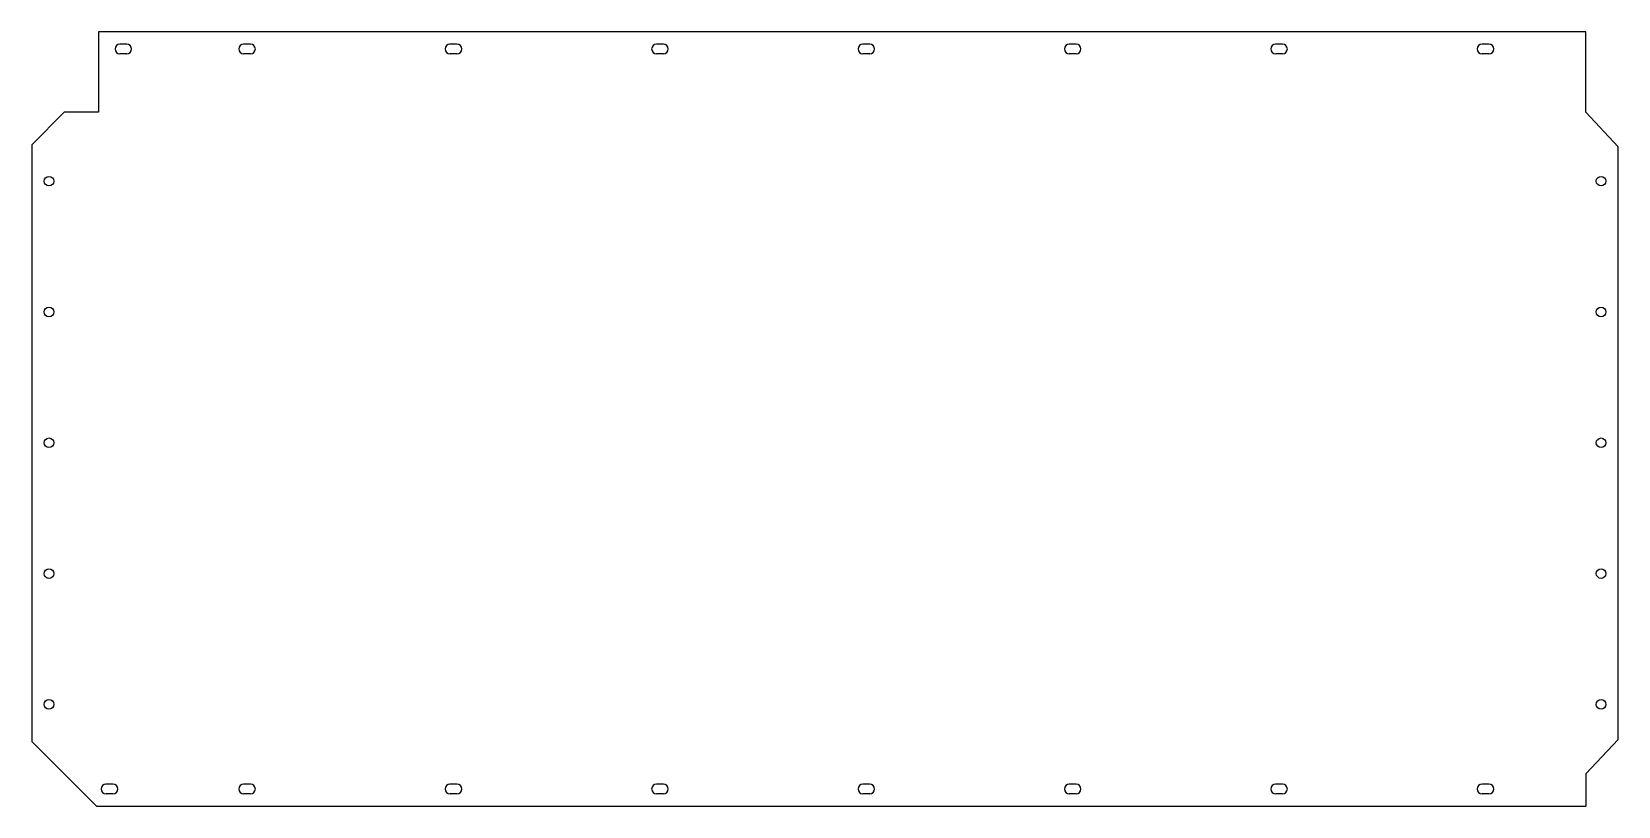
# Model space of a CAD drawing. Header units: millimetres. Extents: x 979 to 3285, y 386 to 1511.
import ezdxf

# ---------------------------------------------------------------- set-up
doc = ezdxf.new("R2010")
doc.units = ezdxf.units.MM

msp = doc.modelspace()

# ---------------------------------------------------------------- linework, layer by layer
for p, q in [((3238.2, 1510.7), (1076.2, 1510.7)), ((1076.2, 1510.7), (1076.2, 1393.7)), ((3238.2, 1393.7), (3238.2, 1510.7)), ((1117.2, 1492.7), (1107.1, 1492.7)), ((1117.2, 1478.7), (1107.2, 1478.7)), ((1297.2, 1492.7), (1287.1, 1492.7)), ((1297.2, 1478.7), (1287.2, 1478.7)), ((1597.2, 1492.7), (1587.1, 1492.7)), ((1597.2, 1478.7), (1587.2, 1478.7)), ((1897.2, 1492.7), (1887.1, 1492.7)), ((1897.2, 1478.7), (1887.2, 1478.7)), ((2197.2, 1492.7), (2187.1, 1492.7)), ((2197.2, 1478.7), (2187.2, 1478.7)), ((2497.2, 1492.7), (2487.1, 1492.7)), ((2497.2, 1478.7), (2487.2, 1478.7)), ((2797.2, 1492.7), (2787.1, 1492.7)), ((2797.2, 1478.7), (2787.2, 1478.7)), ((3097.2, 1492.7), (3087.1, 1492.7)), ((3097.2, 1478.7), (3087.2, 1478.7)), ((1026.2, 1393.7), (979.2, 1346.7)), ((1076.2, 1393.7), (1026.2, 1393.7)), ((3238.2, 1393.7), (3285.2, 1343.7)), ((979.2, 1346.7), (979.2, 479.7)), ((3285.2, 482.7), (3285.2, 1343.7)), ((1073.2, 385.7), (979.2, 479.7)), ((3238.2, 432.7), (3285.2, 482.7)), ((1097.2, 417.7), (1087.1, 417.7)), ((1297.2, 417.7), (1287.1, 417.7)), ((1597.2, 417.7), (1587.1, 417.7)), ((1897.2, 417.7), (1887.1, 417.7)), ((2197.2, 417.7), (2187.1, 417.7)), ((2497.2, 417.7), (2487.1, 417.7)), ((2797.2, 417.7), (2787.1, 417.7)), ((3097.2, 417.7), (3087.1, 417.7)), ((3238.2, 432.7), (3238.2, 385.7)), ((1097.2, 403.7), (1087.2, 403.7)), ((1297.2, 403.7), (1287.2, 403.7)), ((1597.2, 403.7), (1587.2, 403.7)), ((1897.2, 403.7), (1887.2, 403.7)), ((2197.2, 403.7), (2187.2, 403.7)), ((2497.2, 403.7), (2487.2, 403.7)), ((2797.2, 403.7), (2787.2, 403.7)), ((3097.2, 403.7), (3087.2, 403.7)), ((1073.2, 385.7), (3238.2, 385.7))]:
    msp.add_line(p, q)
for centre in [(1004.2, 1293.7), (3260.2, 1293.7), (1004.2, 1103.7), (3260.2, 1103.7), (1004.2, 913.7), (3260.2, 913.7), (1004.2, 723.7), (3260.2, 723.7), (1004.2, 533.7), (3260.2, 533.7)]:
    msp.add_circle(centre, 7)
for centre, start, end in [((1107.2, 1485.7), 90, 270), ((1117.2, 1485.7), 270, 90), ((1287.2, 1485.7), 90, 270), ((1297.2, 1485.7), 270, 90), ((1587.2, 1485.7), 90, 270), ((1597.2, 1485.7), 270, 90), ((1887.2, 1485.7), 90, 270), ((1897.2, 1485.7), 270, 90), ((2187.2, 1485.7), 90, 270), ((2197.2, 1485.7), 270, 90), ((2487.2, 1485.7), 90, 270), ((2497.2, 1485.7), 270, 90), ((2787.2, 1485.7), 90, 270), ((2797.2, 1485.7), 270, 90), ((3087.2, 1485.7), 90, 270), ((3097.2, 1485.7), 270, 90), ((1087.2, 410.7), 90, 270), ((1097.2, 410.7), 270, 90), ((1287.2, 410.7), 90, 270), ((1297.2, 410.7), 270, 90), ((1587.2, 410.7), 90, 270), ((1597.2, 410.7), 270, 90), ((1887.2, 410.7), 90, 270), ((1897.2, 410.7), 270, 90), ((2187.2, 410.7), 90, 270), ((2197.2, 410.7), 270, 90), ((2487.2, 410.7), 90, 270), ((2497.2, 410.7), 270, 90), ((2787.2, 410.7), 90, 270), ((2797.2, 410.7), 270, 90), ((3087.2, 410.7), 90, 270), ((3097.2, 410.7), 270, 90)]:
    msp.add_arc(centre, 7, start, end)

doc.saveas('drawing.dxf')
